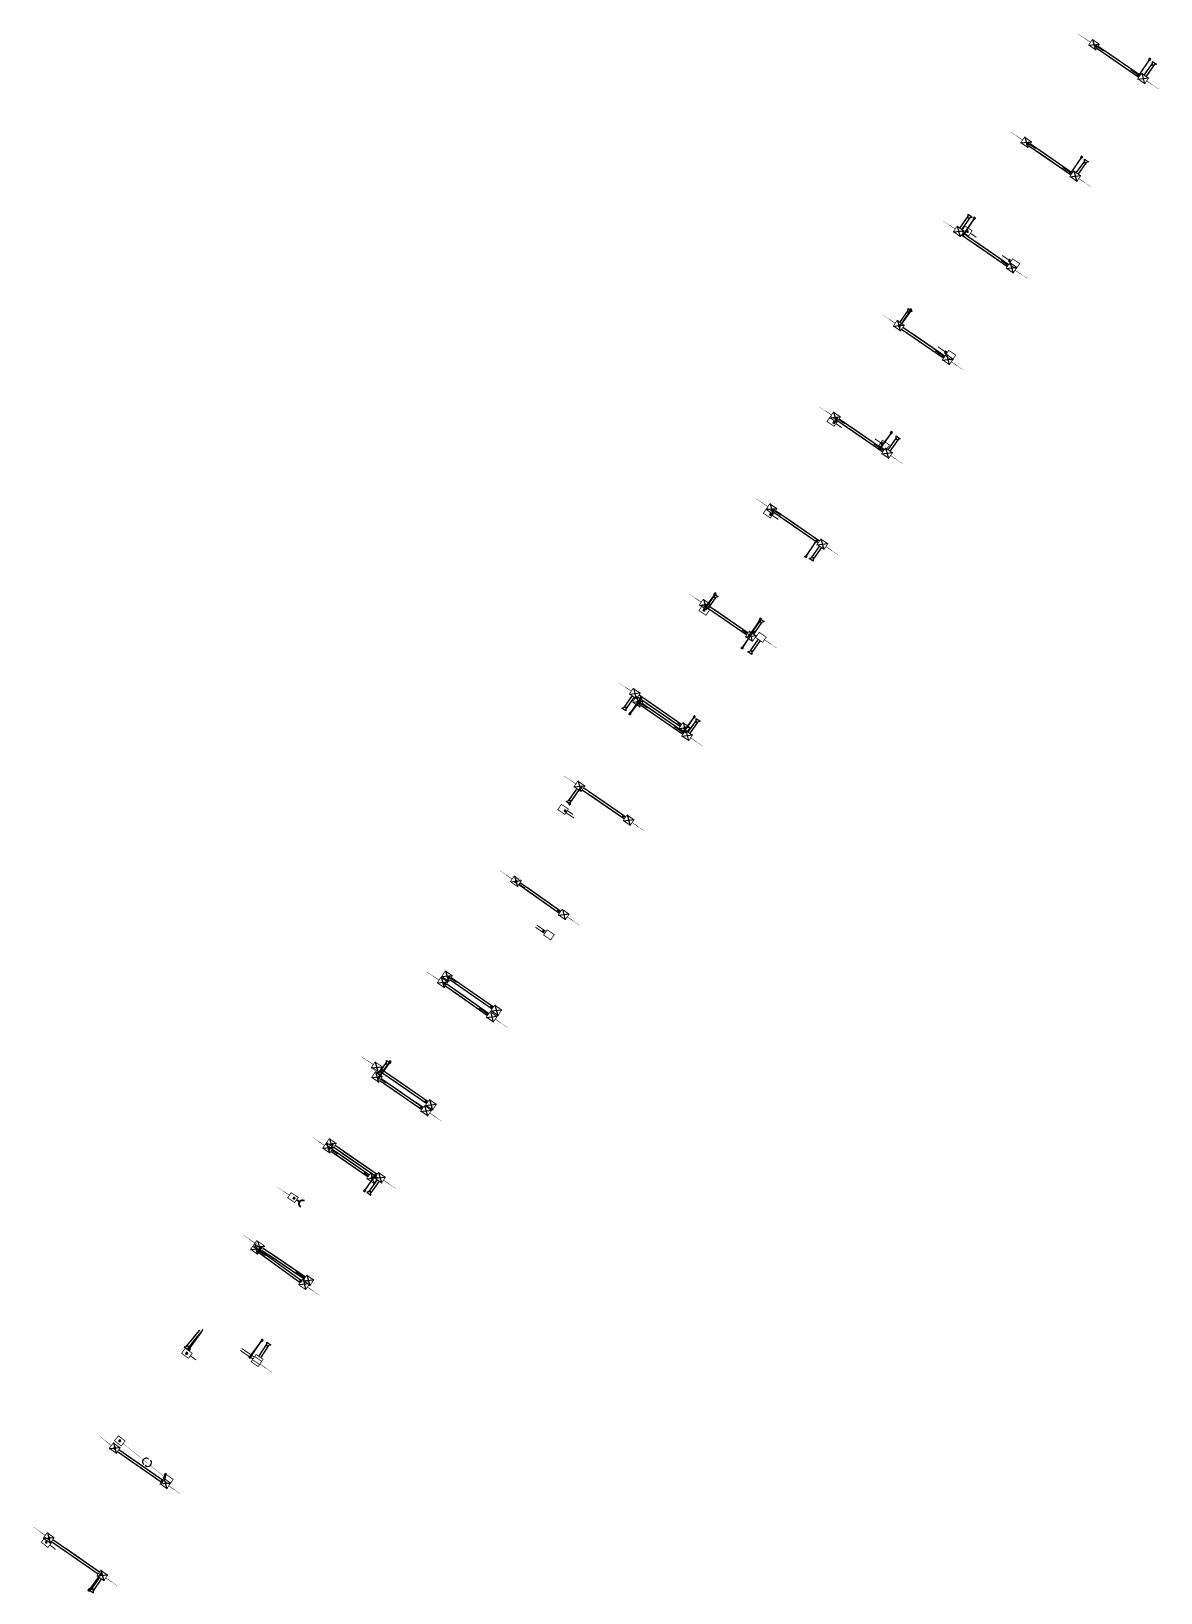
# Model space of a CAD drawing. Header units: metres. Extents: x 10590 to 11620, y -5553 to -4235.
# Drawn here: x 11155 to 11620, y -4878 to -4235 of the extents above; entities that cross this region are included whole.
import ezdxf

# ---------------------------------------------------------------- set-up
doc = ezdxf.new("R2010")
doc.units = ezdxf.units.M
doc.layers.get('Defpoints').update_dxf_attribs({"color": 4})
doc.layers.add('N_opor', color=1, linetype='Continuous')
doc.layers.add('КС_ОПОРЫ В МАСШТАБЕ', color=6, linetype='Continuous')
doc.styles.get("Standard").update_dxf_attribs({"font": 'arial.ttf'})
doc.linetypes.add('Волновод', pattern='A,100.7,-7.2,["~",Standard,S=2.5,R=0,X=-2.54,Y=-1.4],-4.35', length=112.25)

# ---------------------------------------------------------------- blocks, each defined once
blk = doc.blocks.new('A$C62177B7A')
for p, q in [((-0.335, 0.335), (-0.335, -0.335)), ((0.335, 0.335), (-0.335, 0.335)), ((0.335, -0.335), (0.335, 0.335)), ((-0.335, -0.335), (0.335, -0.335))]:
    blk.add_line(p, q)
at = {"layer": 'Defpoints'}
for p, q in [((-0.335, 0.335), (0.335, -0.335)), ((0.335, 0.335), (-0.335, -0.335)), ((-0.335, 0), (0.335, 0)), ((0, 0.335), (0, -0.335))]:
    blk.add_line(p, q, dxfattribs=at)
blk = doc.blocks.new('*U42')
for p, q in [((0.11, 0.605), (-0.11, 0.605)), ((-0.11, 0.605), (-0.11, 0.065)), ((-0.11, 0.065), (0.11, 0.065)), ((0.11, 0.065), (0.11, 0.605))]:
    blk.add_line(p, q)
at = {"layer": 'Defpoints'}
for p, q in [((0.11, 0.065), (-0.11, 0.605)), ((-0.11, 0.065), (0.11, 0.605)), ((0.11, 0.335), (-0.11, 0.335)), ((0, 0.065), (0, 0.605))]:
    blk.add_line(p, q, dxfattribs=at)
blk.add_blockref('A$C62177B7A', (0, 0.335))
blk = doc.blocks.new('N_KRON')
at = {"color": 0, "ltscale": 0.8, "const_width": 0.2}
blk.add_lwpolyline([(0, 3), (0, 0)], dxfattribs=at)
at = {"color": 1, "ltscale": 0.8, "const_width": 0.2}
blk.add_lwpolyline([(0, 3), (0, 3)], dxfattribs=at)
at = {"layer": 'Defpoints', "ltscale": 0.8, "const_width": 0.1}
blk.add_lwpolyline([(0, 6), (0, 3)], dxfattribs=at)
blk = doc.blocks.new('*U209')
at = {"const_width": 0.3}
blk.add_lwpolyline([(-1.3, 1.75), (1.3, 1.75), (1.3, -1.75), (-1.3, -1.75)], close=True, dxfattribs=at)
at = {"layer": 'Defpoints'}
blk.add_point((0, 0), dxfattribs=at)
at = {"color": 0}
blk.add_blockref('N_KRON', (0, 1.75), dxfattribs=at)
blk = doc.blocks.new('*U210')
for p, q in [((-0.5, 4.83), (-0.5, -18.62)), ((0.5, 4.83), (0.5, -18.62)), ((-0.5, -1.76), (-0.5, -18.62)), ((0.5, -1.76), (0.5, -18.62))]:
    blk.add_line(p, q)
at = {"layer": 'Defpoints'}
for p, q in [((-1.5, 8.33), (1.5, 4.83)), ((1.5, 8.33), (-1.5, 4.83)), ((-1.5, -18.62), (1.5, -22.12)), ((1.5, -18.62), (-1.5, -22.12))]:
    blk.add_line(p, q, dxfattribs=at)
at = {"layer": 'Defpoints', "const_width": 0.15}
for points in [[(-1.5, 8.33), (1.5, 8.33), (1.5, 4.83), (-1.5, 4.83)], [(-1.5, -18.62), (1.5, -18.62), (1.5, -22.12), (-1.5, -22.12)]]:
    blk.add_lwpolyline(points, close=True, dxfattribs=at)
blk = doc.blocks.new('*U76')
at = {"const_width": 0.3}
blk.add_lwpolyline([(-1.3, 1.75), (1.3, 1.75), (1.3, -1.75), (-1.3, -1.75)], close=True, dxfattribs=at)
at = {"layer": 'Defpoints'}
blk.add_point((0, 0), dxfattribs=at)
at = {"color": 0}
blk.add_blockref('N_KRON', (0, 1.75), dxfattribs=at)
blk = doc.blocks.new('*U64')
at = {"const_width": 0.3}
blk.add_lwpolyline([(-1.3, 1.75), (1.3, 1.75), (1.3, -1.75), (-1.3, -1.75)], close=True, dxfattribs=at)
at = {"layer": 'Defpoints'}
blk.add_point((0, 0), dxfattribs=at)
blk = doc.blocks.new('*U231')
for p, q in [((0, 0), (-7.5, 0)), ((0.37, 0.33), (-0.3, 0.33)), ((-0.3, 0.33), (-0.3, -0.34)), ((0.37, -0.34), (0.37, 0.33)), ((-0.3, -0.34), (0.37, -0.34))]:
    blk.add_line(p, q)
at = {"layer": 'Defpoints'}
for p, q in [((-0.3, -0.34), (0.37, 0.33)), ((-0.3, 0.33), (0.37, -0.34)), ((0.04, 0.33), (0.04, -0.34)), ((-0.3, 0), (0.37, 0))]:
    blk.add_line(p, q, dxfattribs=at)
blk = doc.blocks.new('*U63')
for p, q in [((0, 0), (-8, 0)), ((0.375, 0.335), (-0.295, 0.335)), ((-0.295, 0.335), (-0.295, -0.335)), ((0.375, -0.335), (0.375, 0.335)), ((-0.295, -0.335), (0.375, -0.335))]:
    blk.add_line(p, q)
at = {"layer": 'Defpoints'}
for p, q in [((-0.295, -0.335), (0.375, 0.335)), ((-0.295, 0.335), (0.375, -0.335)), ((0.04, 0.335), (0.04, -0.335)), ((-0.295, 0), (0.375, 0))]:
    blk.add_line(p, q, dxfattribs=at)
blk = doc.blocks.new('*U272')
at = {"const_width": 0.3}
blk.add_lwpolyline([(-1.3, 1.75), (1.3, 1.75), (1.3, -1.75), (-1.3, -1.75)], close=True, dxfattribs=at)
at = {"color": 0, "ltscale": 0.8, "const_width": 0.4}
blk.add_lwpolyline([(0, -1.75), (0, -8.06)], dxfattribs=at)
at = {"layer": 'Defpoints'}
blk.add_point((0, 0), dxfattribs=at)
at = {"color": 0}
blk.add_blockref('N_KRON', (0, 1.75), dxfattribs=at)
blk = doc.blocks.new('*U167')
at = {"const_width": 0.3}
blk.add_lwpolyline([(-1.3, 1.75), (1.3, 1.75), (1.3, -1.75), (-1.3, -1.75)], close=True, dxfattribs=at)
at = {"color": 0, "ltscale": 0.8, "const_width": 0.4}
blk.add_lwpolyline([(0, -1.75), (0, -4.75)], dxfattribs=at)
at = {"layer": 'Defpoints'}
blk.add_point((0, 0), dxfattribs=at)
blk = doc.blocks.new('*U204')
at = {"const_width": 0.3}
blk.add_lwpolyline([(-1.3, 1.75), (1.3, 1.75), (1.3, -1.75), (-1.3, -1.75)], close=True, dxfattribs=at)
at = {"color": 0, "ltscale": 0.8, "const_width": 0.4}
blk.add_lwpolyline([(0, -1.75), (0, -6.33)], dxfattribs=at)
at = {"layer": 'Defpoints'}
blk.add_point((0, 0), dxfattribs=at)
blk = doc.blocks.new('*U170')
for p, q in [((-0.5, 2.45), (-0.5, -18.62)), ((0.5, 2.45), (0.5, -18.62)), ((-0.5, -1.76), (-0.5, -18.62)), ((0.5, -1.76), (0.5, -18.62))]:
    blk.add_line(p, q)
at = {"layer": 'Defpoints'}
for p, q in [((-1.5, 5.95), (1.5, 2.45)), ((1.5, 5.95), (-1.5, 2.45)), ((-1.5, -18.62), (1.5, -22.12)), ((1.5, -18.62), (-1.5, -22.12))]:
    blk.add_line(p, q, dxfattribs=at)
at = {"layer": 'Defpoints', "const_width": 0.15}
for points in [[(-1.5, 5.95), (1.5, 5.95), (1.5, 2.45), (-1.5, 2.45)], [(-1.5, -18.62), (1.5, -18.62), (1.5, -22.12), (-1.5, -22.12)]]:
    blk.add_lwpolyline(points, close=True, dxfattribs=at)
blk = doc.blocks.new('*U232')
at = {"const_width": 0.3}
blk.add_lwpolyline([(-1.3, 1.75), (1.3, 1.75), (1.3, -1.75), (-1.3, -1.75)], close=True, dxfattribs=at)
at = {"color": 0, "ltscale": 0.8, "const_width": 0.4}
blk.add_lwpolyline([(0, -1.75), (0, -4.03)], dxfattribs=at)
at = {"layer": 'Defpoints'}
blk.add_point((0, 0), dxfattribs=at)
blk = doc.blocks.new('*U212')
for p, q in [((-0.5, 0), (-0.5, -18.62)), ((0.5, 0), (0.5, -18.62)), ((-0.5, -1.76), (-0.5, -18.62)), ((0.5, -1.76), (0.5, -18.62))]:
    blk.add_line(p, q)
at = {"layer": 'Defpoints'}
for p, q in [((-1.5, 3.5), (1.5, 0)), ((1.5, 3.5), (-1.5, 0)), ((-1.5, -18.62), (1.5, -22.12)), ((1.5, -18.62), (-1.5, -22.12))]:
    blk.add_line(p, q, dxfattribs=at)
at = {"layer": 'Defpoints', "const_width": 0.15}
for points in [[(-1.5, 3.5), (1.5, 3.5), (1.5, 0), (-1.5, 0)], [(-1.5, -18.62), (1.5, -18.62), (1.5, -22.12), (-1.5, -22.12)]]:
    blk.add_lwpolyline(points, close=True, dxfattribs=at)
blk = doc.blocks.new('*U62')
at = {"const_width": 0.3}
blk.add_lwpolyline([(-1.3, 1.75), (1.3, 1.75), (1.3, -1.75), (-1.3, -1.75)], close=True, dxfattribs=at)
at = {"color": 0, "ltscale": 0.8, "const_width": 0.4}
blk.add_lwpolyline([(0, -1.75), (0, -4.75)], dxfattribs=at)
at = {"layer": 'Defpoints'}
blk.add_point((0, 0), dxfattribs=at)
at = {"color": 0}
blk.add_blockref('N_KRON', (0, 1.75), dxfattribs=at)
blk = doc.blocks.new('*U274')
at = {"const_width": 0.3}
blk.add_lwpolyline([(-1.3, 1.75), (1.3, 1.75), (1.3, -1.75), (-1.3, -1.75)], close=True, dxfattribs=at)
at = {"color": 0, "ltscale": 0.8, "const_width": 0.4}
for points in [[(-0.5, -1.66), (-0.5, -5.77)], [(0.53, -1.66), (0.53, -4.66)]]:
    blk.add_lwpolyline(points, dxfattribs=at)
at = {"layer": 'Defpoints', "const_width": 0.025}
blk.add_lwpolyline([(-0.5, -5.77), (0, -5.77), (0, -4.66), (0.53, -4.66)], dxfattribs=at)
at = {"layer": 'Defpoints'}
blk.add_point((0, 0), dxfattribs=at)
at = {"color": 0}
blk.add_blockref('N_KRON', (0, 1.75), dxfattribs=at)
blk = doc.blocks.new('*U205')
at = {"const_width": 0.3}
blk.add_lwpolyline([(-1.3, 1.75), (1.3, 1.75), (1.3, -1.75), (-1.3, -1.75)], close=True, dxfattribs=at)
at = {"layer": 'Defpoints'}
blk.add_point((0, 0), dxfattribs=at)
blk = doc.blocks.new('*U213')
for p, q in [((-0.5, 5.05), (-0.5, -18.62)), ((0.5, 5.05), (0.5, -18.62)), ((-0.5, -1.76), (-0.5, -18.62)), ((0.5, -1.76), (0.5, -18.62))]:
    blk.add_line(p, q)
at = {"layer": 'Defpoints'}
for p, q in [((-1.5, 8.55), (1.5, 5.05)), ((1.5, 8.55), (-1.5, 5.05)), ((-1.5, -18.62), (1.5, -22.12)), ((1.5, -18.62), (-1.5, -22.12))]:
    blk.add_line(p, q, dxfattribs=at)
at = {"layer": 'Defpoints', "const_width": 0.15}
for points in [[(-1.5, 8.55), (1.5, 8.55), (1.5, 5.05), (-1.5, 5.05)], [(-1.5, -18.62), (1.5, -18.62), (1.5, -22.12), (-1.5, -22.12)]]:
    blk.add_lwpolyline(points, close=True, dxfattribs=at)
blk = doc.blocks.new('*U273')
at = {"const_width": 0.3}
blk.add_lwpolyline([(-1.3, 1.75), (1.3, 1.75), (1.3, -1.75), (-1.3, -1.75)], close=True, dxfattribs=at)
at = {"layer": 'Defpoints'}
blk.add_point((0, 0), dxfattribs=at)
at = {"color": 0}
blk.add_blockref('N_KRON', (0, 1.75), dxfattribs=at)
blk = doc.blocks.new('*U275')
at = {"const_width": 0.3}
blk.add_lwpolyline([(-1.3, 1.75), (1.3, 1.75), (1.3, -1.75), (-1.3, -1.75)], close=True, dxfattribs=at)
at = {"color": 0, "ltscale": 0.8, "const_width": 0.4}
blk.add_lwpolyline([(0, -1.75), (0, -6.33)], dxfattribs=at)
at = {"layer": 'Defpoints'}
blk.add_point((0, 0), dxfattribs=at)
at = {"color": 0}
blk.add_blockref('N_KRON', (0, 1.75), dxfattribs=at)
blk = doc.blocks.new('*U215')
for p, q in [((-0.5, 2.58), (-0.5, -18.62)), ((0.5, 2.58), (0.5, -18.62)), ((-0.5, -1.76), (-0.5, -18.62)), ((0.5, -1.76), (0.5, -18.62))]:
    blk.add_line(p, q)
at = {"layer": 'Defpoints'}
for p, q in [((-1.5, 6.08), (1.5, 2.58)), ((1.5, 6.08), (-1.5, 2.58)), ((-1.5, -18.62), (1.5, -22.12)), ((1.5, -18.62), (-1.5, -22.12))]:
    blk.add_line(p, q, dxfattribs=at)
at = {"layer": 'Defpoints', "const_width": 0.15}
for points in [[(-1.5, 6.08), (1.5, 6.08), (1.5, 2.58), (-1.5, 2.58)], [(-1.5, -18.62), (1.5, -18.62), (1.5, -22.12), (-1.5, -22.12)]]:
    blk.add_lwpolyline(points, close=True, dxfattribs=at)
blk = doc.blocks.new('*U214')
for p, q in [((-0.5, 2.6), (-0.5, -18.62)), ((0.5, 2.6), (0.5, -18.62)), ((-0.5, -1.76), (-0.5, -18.62)), ((0.5, -1.76), (0.5, -18.62))]:
    blk.add_line(p, q)
at = {"layer": 'Defpoints'}
for p, q in [((-1.5, 6.1), (1.5, 2.6)), ((1.5, 6.1), (-1.5, 2.6)), ((-1.5, -18.62), (1.5, -22.12)), ((1.5, -18.62), (-1.5, -22.12))]:
    blk.add_line(p, q, dxfattribs=at)
at = {"layer": 'Defpoints', "const_width": 0.15}
for points in [[(-1.5, 6.1), (1.5, 6.1), (1.5, 2.6), (-1.5, 2.6)], [(-1.5, -18.62), (1.5, -18.62), (1.5, -22.12), (-1.5, -22.12)]]:
    blk.add_lwpolyline(points, close=True, dxfattribs=at)
blk = doc.blocks.new('*U233')
at = {"const_width": 0.3}
blk.add_lwpolyline([(-1.3, 1.75), (1.3, 1.75), (1.3, -1.75), (-1.3, -1.75)], close=True, dxfattribs=at)
at = {"color": 0, "ltscale": 0.8, "const_width": 0.4}
for points in [[(-0.5, -1.66), (-0.5, -6.34)], [(0.53, -1.66), (0.53, -6.29)]]:
    blk.add_lwpolyline(points, dxfattribs=at)
at = {"layer": 'Defpoints', "const_width": 0.025}
blk.add_lwpolyline([(-0.5, -6.34), (0, -6.34), (0, -5.24), (0.53, -5.24)], dxfattribs=at)
at = {"layer": 'Defpoints'}
blk.add_point((0, 0), dxfattribs=at)
blk = doc.blocks.new('*U171')
at = {"const_width": 0.3}
blk.add_lwpolyline([(-1.3, 1.75), (1.3, 1.75), (1.3, -1.75), (-1.3, -1.75)], close=True, dxfattribs=at)
at = {"color": 0, "ltscale": 0.8, "const_width": 0.4}
for points in [[(-0.5, -1.66), (-0.5, -5.77)], [(0.53, -1.66), (0.53, -4.66)]]:
    blk.add_lwpolyline(points, dxfattribs=at)
at = {"layer": 'Defpoints', "const_width": 0.025}
blk.add_lwpolyline([(-0.5, -5.77), (0, -5.77), (0, -4.66), (0.53, -4.66)], dxfattribs=at)
at = {"layer": 'Defpoints'}
blk.add_point((0, 0), dxfattribs=at)
blk = doc.blocks.new('*U238')
at = {"const_width": 0.3}
blk.add_lwpolyline([(-1.3, 1.75), (1.3, 1.75), (1.3, -1.75), (-1.3, -1.75)], close=True, dxfattribs=at)
at = {"color": 0, "ltscale": 0.8, "const_width": 0.4}
blk.add_lwpolyline([(0, -1.75), (0, -3.58)], dxfattribs=at)
at = {"layer": 'Defpoints'}
blk.add_point((0, 0), dxfattribs=at)
blk = doc.blocks.new('*U216')
for p, q in [((-0.5, 2.75), (-0.5, -18.62)), ((0.5, 2.75), (0.5, -18.62)), ((-0.5, -1.76), (-0.5, -18.62)), ((0.5, -1.76), (0.5, -18.62))]:
    blk.add_line(p, q)
at = {"layer": 'Defpoints'}
for p, q in [((-1.5, 6.25), (1.5, 2.75)), ((1.5, 6.25), (-1.5, 2.75)), ((-1.5, -18.62), (1.5, -22.12)), ((1.5, -18.62), (-1.5, -22.12))]:
    blk.add_line(p, q, dxfattribs=at)
at = {"layer": 'Defpoints', "const_width": 0.15}
for points in [[(-1.5, 6.25), (1.5, 6.25), (1.5, 2.75), (-1.5, 2.75)], [(-1.5, -18.62), (1.5, -18.62), (1.5, -22.12), (-1.5, -22.12)]]:
    blk.add_lwpolyline(points, close=True, dxfattribs=at)
blk = doc.blocks.new('*U206')
at = {"const_width": 0.3}
blk.add_lwpolyline([(-1.3, 1.75), (1.3, 1.75), (1.3, -1.75), (-1.3, -1.75)], close=True, dxfattribs=at)
at = {"layer": 'Defpoints'}
blk.add_point((0, 0), dxfattribs=at)
at = {"color": 0}
blk.add_blockref('N_KRON', (0, 1.75), dxfattribs=at)
blk = doc.blocks.new('*U237')
at = {"const_width": 0.3}
blk.add_lwpolyline([(-1.3, 1.75), (1.3, 1.75), (1.3, -1.75), (-1.3, -1.75)], close=True, dxfattribs=at)
at = {"color": 0, "ltscale": 0.8, "const_width": 0.4}
blk.add_lwpolyline([(0, -1.75), (0, -4.75)], dxfattribs=at)
at = {"layer": 'Defpoints'}
blk.add_point((0, 0), dxfattribs=at)
blk = doc.blocks.new('*U217')
at = {"const_width": 0.3}
blk.add_lwpolyline([(-1.3, 1.75), (1.3, 1.75), (1.3, -1.75), (-1.3, -1.75)], close=True, dxfattribs=at)
at = {"color": 0, "ltscale": 0.8, "const_width": 0.4}
blk.add_lwpolyline([(0, -1.75), (0, -4.54)], dxfattribs=at)
at = {"layer": 'Defpoints'}
blk.add_point((0, 0), dxfattribs=at)
blk = doc.blocks.new('*U218')
for p, q in [((-0.5, 0.92), (-0.5, -18.62)), ((0.5, 0.92), (0.5, -18.62)), ((-0.5, -1.76), (-0.5, -18.62)), ((0.5, -1.76), (0.5, -18.62))]:
    blk.add_line(p, q)
at = {"layer": 'Defpoints'}
for p, q in [((-1.5, 4.42), (1.5, 0.92)), ((1.5, 4.42), (-1.5, 0.92)), ((-1.5, -18.62), (1.5, -22.12)), ((1.5, -18.62), (-1.5, -22.12))]:
    blk.add_line(p, q, dxfattribs=at)
at = {"layer": 'Defpoints', "const_width": 0.15}
for points in [[(-1.5, 4.42), (1.5, 4.42), (1.5, 0.92), (-1.5, 0.92)], [(-1.5, -18.62), (1.5, -18.62), (1.5, -22.12), (-1.5, -22.12)]]:
    blk.add_lwpolyline(points, close=True, dxfattribs=at)
blk = doc.blocks.new('*U222')
at = {"const_width": 0.3}
blk.add_lwpolyline([(-1.3, 1.75), (1.3, 1.75), (1.3, -1.75), (-1.3, -1.75)], close=True, dxfattribs=at)
at = {"color": 0, "ltscale": 0.8, "const_width": 0.4}
blk.add_lwpolyline([(0, -1.75), (0, -4.75)], dxfattribs=at)
at = {"layer": 'Defpoints'}
blk.add_point((0, 0), dxfattribs=at)
blk = doc.blocks.new('*U239')
at = {"const_width": 0.3}
blk.add_lwpolyline([(-1.3, 1.75), (1.3, 1.75), (1.3, -1.75), (-1.3, -1.75)], close=True, dxfattribs=at)
at = {"color": 0, "ltscale": 0.8, "const_width": 0.4}
blk.add_lwpolyline([(0, -1.75), (0, -6.69)], dxfattribs=at)
at = {"layer": 'Defpoints'}
blk.add_point((0, 0), dxfattribs=at)
at = {"color": 0}
blk.add_blockref('N_KRON', (0, 1.75), dxfattribs=at)
blk = doc.blocks.new('*U220')
for p, q in [((-0.5, 3.92), (-0.5, -18.62)), ((0.5, 3.92), (0.5, -18.62)), ((-0.5, -1.76), (-0.5, -18.62)), ((0.5, -1.76), (0.5, -18.62))]:
    blk.add_line(p, q)
at = {"layer": 'Defpoints'}
for p, q in [((-1.5, 7.42), (1.5, 3.92)), ((1.5, 7.42), (-1.5, 3.92)), ((-1.5, -18.62), (1.5, -22.12)), ((1.5, -18.62), (-1.5, -22.12))]:
    blk.add_line(p, q, dxfattribs=at)
at = {"layer": 'Defpoints', "const_width": 0.15}
for points in [[(-1.5, 7.42), (1.5, 7.42), (1.5, 3.92), (-1.5, 3.92)], [(-1.5, -18.62), (1.5, -18.62), (1.5, -22.12), (-1.5, -22.12)]]:
    blk.add_lwpolyline(points, close=True, dxfattribs=at)
blk = doc.blocks.new('*U221')
at = {"const_width": 0.3}
blk.add_lwpolyline([(-1.3, 1.75), (1.3, 1.75), (1.3, -1.75), (-1.3, -1.75)], close=True, dxfattribs=at)
at = {"color": 0, "ltscale": 0.8, "const_width": 0.4}
blk.add_lwpolyline([(0, -1.75), (0, -4.75)], dxfattribs=at)
at = {"layer": 'Defpoints'}
blk.add_point((0, 0), dxfattribs=at)
at = {"color": 0}
blk.add_blockref('N_KRON', (0, 1.75), dxfattribs=at)
blk = doc.blocks.new('*U242')
at = {"const_width": 0.3}
blk.add_lwpolyline([(-1.3, 1.75), (1.3, 1.75), (1.3, -1.75), (-1.3, -1.75)], close=True, dxfattribs=at)
at = {"color": 0, "ltscale": 0.8, "const_width": 0.4}
blk.add_lwpolyline([(0, -1.75), (0, -5.31)], dxfattribs=at)
at = {"layer": 'Defpoints'}
blk.add_point((0, 0), dxfattribs=at)
at = {"color": 0}
blk.add_blockref('N_KRON', (0, 1.75), dxfattribs=at)
blk = doc.blocks.new('*U223')
for p, q in [((-0.5, 4.33), (-0.5, -18.62)), ((0.5, 4.33), (0.5, -18.62)), ((-0.5, -1.76), (-0.5, -18.62)), ((0.5, -1.76), (0.5, -18.62))]:
    blk.add_line(p, q)
at = {"layer": 'Defpoints'}
for p, q in [((-1.5, 7.83), (1.5, 4.33)), ((1.5, 7.83), (-1.5, 4.33)), ((-1.5, -18.62), (1.5, -22.12)), ((1.5, -18.62), (-1.5, -22.12))]:
    blk.add_line(p, q, dxfattribs=at)
at = {"layer": 'Defpoints', "const_width": 0.15}
for points in [[(-1.5, 7.83), (1.5, 7.83), (1.5, 4.33), (-1.5, 4.33)], [(-1.5, -18.62), (1.5, -18.62), (1.5, -22.12), (-1.5, -22.12)]]:
    blk.add_lwpolyline(points, close=True, dxfattribs=at)
blk = doc.blocks.new('*U240')
at = {"const_width": 0.3}
blk.add_lwpolyline([(-1.3, 1.75), (1.3, 1.75), (1.3, -1.75), (-1.3, -1.75)], close=True, dxfattribs=at)
at = {"color": 0, "ltscale": 0.8, "const_width": 0.4}
blk.add_lwpolyline([(0, -1.75), (0, -4.7)], dxfattribs=at)
at = {"layer": 'Defpoints'}
blk.add_point((0, 0), dxfattribs=at)
blk = doc.blocks.new('*U219')
for p, q in [((-0.5, 3.38), (-0.5, -18.62)), ((0.5, 3.38), (0.5, -18.62)), ((-0.5, -1.76), (-0.5, -18.62)), ((0.5, -1.76), (0.5, -18.62))]:
    blk.add_line(p, q)
at = {"layer": 'Defpoints'}
for p, q in [((-1.5, 6.88), (1.5, 3.38)), ((1.5, 6.88), (-1.5, 3.38)), ((-1.5, -18.62), (1.5, -22.12)), ((1.5, -18.62), (-1.5, -22.12))]:
    blk.add_line(p, q, dxfattribs=at)
at = {"layer": 'Defpoints', "const_width": 0.15}
for points in [[(-1.5, 6.88), (1.5, 6.88), (1.5, 3.38), (-1.5, 3.38)], [(-1.5, -18.62), (1.5, -18.62), (1.5, -22.12), (-1.5, -22.12)]]:
    blk.add_lwpolyline(points, close=True, dxfattribs=at)
blk = doc.blocks.new('*U174')
at = {"const_width": 0.3}
blk.add_lwpolyline([(-1.3, 1.75), (1.3, 1.75), (1.3, -1.75), (-1.3, -1.75)], close=True, dxfattribs=at)
at = {"color": 0, "ltscale": 0.8, "const_width": 0.4}
for points in [[(-0.5, -1.66), (-0.5, -5.77)], [(0.53, -1.66), (0.53, -4.66)]]:
    blk.add_lwpolyline(points, dxfattribs=at)
at = {"layer": 'Defpoints', "const_width": 0.025}
blk.add_lwpolyline([(-0.5, -5.77), (0, -5.77), (0, -4.66), (0.53, -4.66)], dxfattribs=at)
at = {"layer": 'Defpoints'}
blk.add_point((0, 0), dxfattribs=at)
at = {"color": 0}
blk.add_blockref('N_KRON', (0, 1.75), dxfattribs=at)
blk = doc.blocks.new('*U173')
for p, q in [((-0.5, 3.3), (-0.5, -18.62)), ((0.5, 3.3), (0.5, -18.62)), ((-0.5, -1.76), (-0.5, -18.62)), ((0.5, -1.76), (0.5, -18.62))]:
    blk.add_line(p, q)
at = {"layer": 'Defpoints'}
for p, q in [((-1.5, 6.8), (1.5, 3.3)), ((1.5, 6.8), (-1.5, 3.3)), ((-1.5, -18.62), (1.5, -22.12)), ((1.5, -18.62), (-1.5, -22.12))]:
    blk.add_line(p, q, dxfattribs=at)
at = {"layer": 'Defpoints', "const_width": 0.15}
for points in [[(-1.5, 6.8), (1.5, 6.8), (1.5, 3.3), (-1.5, 3.3)], [(-1.5, -18.62), (1.5, -18.62), (1.5, -22.12), (-1.5, -22.12)]]:
    blk.add_lwpolyline(points, close=True, dxfattribs=at)
blk = doc.blocks.new('N_OTTG2')
at = {"color": 0, "ltscale": 0.8}
for p, q in [((-8.03, 1), (-8.03, -1)), ((-6.71, 0), (-8.03, 1)), ((-1.37, 0.5), (-7.38, 0.5)), ((-8.03, -1), (-6.71, 0)), ((-1.37, -0.5), (-7.36, -0.5))]:
    blk.add_line(p, q, dxfattribs=at)
blk = doc.blocks.new('*U70')
at = {"linetype": 'Волновод', "xscale": -1}
blk.add_blockref('N_OTTG2', (0, 0), dxfattribs=at)
blk = doc.blocks.new('*U49')
at = {"linetype": 'Волновод'}
blk.add_blockref('N_OTTG2', (0, 0), dxfattribs=at)
blk = doc.blocks.new('*U211')
at = {"lineweight": 40, "ltscale": 2}
blk.add_line((0, -1.75), (0, -3.23), dxfattribs=at)
at = {"const_width": 0.3}
blk.add_lwpolyline([(-1.3, 1.75), (1.3, 1.75), (1.3, -1.75), (-1.3, -1.75)], close=True, dxfattribs=at)
at = {"lineweight": 40, "ltscale": 2}
blk.add_arc((0, -4.73), 1.5, 0, 180, dxfattribs=at)
at = {"layer": 'Defpoints'}
blk.add_point((0, 0), dxfattribs=at)
at = {"color": 0}
blk.add_blockref('N_KRON', (0, 1.75), dxfattribs=at)
blk = doc.blocks.new('Существующие оттяжки')
at = {"linetype": 'Волновод'}
blk.add_blockref('N_OTTG2', (0, 0), dxfattribs=at)
blk = doc.blocks.new('*U163')
at = {"linetype": 'Волновод', "xscale": -1}
blk.add_blockref('N_OTTG2', (0, 0), dxfattribs=at)
blk = doc.blocks.new('*U241')
at = {"const_width": 0.3}
blk.add_lwpolyline([(-1.3, 1.75), (1.3, 1.75), (1.3, -1.75), (-1.3, -1.75)], close=True, dxfattribs=at)
at = {"color": 0, "ltscale": 0.8, "const_width": 0.4}
blk.add_lwpolyline([(0, -1.75), (0, -6.1)], dxfattribs=at)
at = {"layer": 'Defpoints'}
blk.add_point((0, 0), dxfattribs=at)
blk = doc.blocks.new('*U224')
at = {"const_width": 0.3}
blk.add_lwpolyline([(-1.3, 1.75), (1.3, 1.75), (1.3, -1.75), (-1.3, -1.75)], close=True, dxfattribs=at)
at = {"layer": 'Defpoints'}
blk.add_point((0, 0), dxfattribs=at)
blk = doc.blocks.new('*U230')
at = {"const_width": 0.3}
blk.add_lwpolyline([(-1.3, 1.75), (1.3, 1.75), (1.3, -1.75), (-1.3, -1.75)], close=True, dxfattribs=at)
at = {"color": 0, "ltscale": 0.8, "const_width": 0.4}
blk.add_lwpolyline([(0, -1.75), (0, -8.06)], dxfattribs=at)
at = {"layer": 'Defpoints'}
blk.add_point((0, 0), dxfattribs=at)
blk = doc.blocks.new('*U172')
at = {"const_width": 0.3}
blk.add_lwpolyline([(-1.3, 1.75), (1.3, 1.75), (1.3, -1.75), (-1.3, -1.75)], close=True, dxfattribs=at)
at = {"layer": 'Defpoints'}
blk.add_point((0, 0), dxfattribs=at)
at = {"color": 0}
blk.add_blockref('N_KRON', (0, 1.75), dxfattribs=at)
blk = doc.blocks.new('*U61')
at = {"const_width": 0.3}
blk.add_lwpolyline([(-1.3, 1.75), (1.3, 1.75), (1.3, -1.75), (-1.3, -1.75)], close=True, dxfattribs=at)
at = {"color": 0, "ltscale": 0.8, "const_width": 0.4}
blk.add_lwpolyline([(0, -1.75), (0, -4.75)], dxfattribs=at)
at = {"layer": 'Defpoints'}
blk.add_point((0, 0), dxfattribs=at)
at = {"color": 0}
blk.add_blockref('N_KRON', (0, 1.75), dxfattribs=at)
blk = doc.blocks.new('*U234')
for p, q in [((-0.5, 1.88), (-0.5, -18.62)), ((0.5, 1.88), (0.5, -18.62)), ((-0.5, -1.76), (-0.5, -18.62)), ((0.5, -1.76), (0.5, -18.62))]:
    blk.add_line(p, q)
at = {"layer": 'Defpoints'}
for p, q in [((-1.5, 5.38), (1.5, 1.88)), ((1.5, 5.38), (-1.5, 1.88)), ((-1.5, -18.62), (1.5, -22.12)), ((1.5, -18.62), (-1.5, -22.12))]:
    blk.add_line(p, q, dxfattribs=at)
at = {"layer": 'Defpoints', "const_width": 0.15}
for points in [[(-1.5, 5.38), (1.5, 5.38), (1.5, 1.88), (-1.5, 1.88)], [(-1.5, -18.62), (1.5, -18.62), (1.5, -22.12), (-1.5, -22.12)]]:
    blk.add_lwpolyline(points, close=True, dxfattribs=at)

msp = doc.modelspace()

# ---------------------------------------------------------------- linework, layer by layer
at = {"layer": 'N_opor'}
for p, q in [((11224.12, -4770.07), (11221.21, -4773.61)), ((11224.88, -4770.72), (11221.97, -4774.26))]:
    msp.add_line(p, q, dxfattribs=at)
at = {"layer": 'N_opor', "const_width": 0.1}
msp.add_lwpolyline([(11209.78, -4830.61), (11192.71, -4816.8)], dxfattribs=at)
at = {"layer": 'N_opor'}
for centre, start, end in [((11202.23, -4824.35), 48.97658, 230.04194), ((11202.94, -4824.71), 221.99374, 41.99374)]:
    msp.add_arc(centre, 1.5, start, end, dxfattribs=at)
at = {"layer": 'КС_ОПОРЫ В МАСШТАБЕ'}
for p, q in [((11543.4, -4311.9), (11539.05, -4318.63)), ((11509.28, -4400.15), (11504.47, -4406.59)), ((11478.37, -4444.49), (11474.02, -4451.25)), ((11431.85, -4473.18), (11436.66, -4466.74)), ((11432.29, -4473.49), (11436.66, -4466.74)), ((11450.92, -4483.85), (11455.29, -4477.1)), ((11452.14, -4482.19), (11447.79, -4488.96)), ((11406.39, -4509.57), (11401.6, -4515.99)), ((11428.01, -4517.32), (11423.21, -4523.77)), ((11297.78, -4666.03), (11302.63, -4659.61)), ((11296.61, -4705.9), (11292.2, -4712.63)), ((11224.59, -4771.42), (11225.69, -4769.86)), ((11249.91, -4774.22), (11244.79, -4781.04))]:
    msp.add_line(p, q, dxfattribs=at)

# ---------------------------------------------------------------- block references
at = {"layer": 'N_opor'}
for name, p, rotation in [('*U221', (11592.77, -4240.29), 56.33331754410591), ('*U170', (11596.23, -4242.67), 55.44098685640753), ('*U163', (11613.04, -4254.34), 54.9301823312634), ('*U275', (11613.01, -4254.23), 235.6370463496029), ('*U221', (11564.82, -4280.53), 56.33331754410591), ('*U170', (11568.27, -4282.92), 55.44098685640753), ('*U275', (11585.05, -4294.47), 235.6370463496029), ('*U163', (11585.08, -4294.58), 54.9301823312634), ('*U206', (11537.03, -4317.24), 56.33331754410591), ('*U163', (11537.07, -4317.36), 54.9301823312634), ('*U223', (11542.03, -4320.7), 55.44098685640753), ('*U222', (11540.39, -4317.1), 56.33331754410591), ('*U242', (11558.81, -4332.25), 235.6370463496029), ('*U241', (11559.95, -4330.61), 235.6370463496029), ('*U163', (11512.36, -4356.21), 54.9301823312634), ('*U206', (11512.32, -4356.08), 56.33331754410591), ('*U170', (11515.77, -4358.47), 55.44098685640753), ('*U275', (11532.55, -4370.02), 235.6370463496029), ('*U204', (11533.62, -4368.33), 235.6370463496029), ('*U221', (11486.06, -4393.85), 56.33331754410591), ('*U222', (11484.91, -4395.49), 56.33331754410591), ('*U220', (11490.72, -4397.07), 55.44098685640753), ('*U240', (11506.29, -4405.35), 235.6370463496029), ('*U163', (11507.51, -4408.71), 54.9301823312634), ('*U239', (11507.5, -4408.62), 235.6370463496029), ('*U221', (11459.85, -4431.66), 56.33331754410591), ('*U222', (11458.71, -4433.3), 56.33331754410591), ('*U219', (11464.08, -4434.57), 55.44098685640753), ('*U163', (11480.89, -4446.07), 234.9301823312633), ('*U273', (11480.86, -4446.13), 235.6370463496029), ('*U206', (11432.39, -4471.03), 56.33331754410591), ('*U224', (11432.15, -4473.4), 56.33331754410591), ('*U218', (11434.59, -4472.54), 55.44098685640753), ('*U163', (11432.49, -4473.72), 54.9301823312634), ('*U163', (11451.45, -4484.06), 54.9301823312634), ('*U217', (11451.37, -4484.09), 235.6370463496029), ('*U163', (11455.55, -4484.48), 234.9301823312633), ('*U273', (11455.52, -4484.54), 235.6370463496029), ('*U206', (11403.56, -4507.71), 56.33331754410591), ('*U163', (11403.7, -4507.74), 234.9301823312633), ('*U216', (11407.26, -4510.28), 55.44098685640753), ('*U170', (11408.32, -4513.44), 55.44098685640753), ('*U237', (11404.85, -4511.08), 56.33331754410591), ('*U275', (11425.1, -4524.99), 235.6370463496029), ('*U238', (11424.04, -4521.82), 235.6370463496029), ('*U163', (11425.07, -4525.12), 54.9301823312634), ('*U76', (11380.76, -4545.94), 56.33331754410591), ('*U163', (11380.73, -4546.22), 234.9301823312634), ('*U170', (11384.21, -4548.32), 55.44098685640753), ('*U171', (11373.99, -4555.43), 56.33331754410591), ('*U274', (11400.99, -4559.88), 235.6370463496029), ('*U61', (11354.43, -4585.16), 55.12991400878474), ('*U234', (11357.57, -4587.11), 55.06782652177272), ('*U172', (11374.27, -4598.75), 235.3806417671807), ('*U233', (11368.16, -4607.17), 235.6370463496029), ('*U76', (11324.36, -4626.78), 56.33331754410591), ('*U215', (11327.92, -4629.25), 54.97230557679627), ('*U214', (11329.74, -4626.63), 55.24892309959802), ('*U167', (11326.16, -4624.16), 56.33331754410591), ('*U275', (11344.61, -4640.93), 235.6370463496029), ('*U205', (11346.49, -4638.23), 235.6370463496029), ('*U76', (11297.29, -4661.61), 56.33331754410591), ('*U163', (11297.41, -4666.06), 54.9301823312634), ('*U213', (11302.78, -4665.63), 55.44098685640753), ('*U170', (11300.77, -4668.1), 55.43264420345966), ('*U167', (11297.31, -4665.73), 56.33331754410591), ('*U274', (11317.58, -4679.61), 235.6370463496029), ('*U205', (11319.56, -4677.18), 235.6370463496029), ('*U62', (11277.18, -4694.94), 56.33331754410591), ('*U170', (11281.77, -4695.68), 55.44098685640753), ('*U64', (11278.32, -4693.3), 56.33331754410591), ('*U212', (11278.59, -4695.89), 55.44098685640753), ('*U232', (11295.34, -4707.5), 235.6370463496029), ('*U211', (11262.67, -4715.44), 56.33331754410591), ('Существующие оттяжки', (11298.55, -4707.24), 54.9301823312634), ('*U273', (11298.55, -4707.23), 235.6370463496029), ('*U76', (11248.47, -4735.21), 55.21027613930361), ('*U170', (11250.87, -4739.1), 54.0944497315061), ('*U167', (11247.47, -4736.64), 54.19306175778316), ('*U170', (11252.22, -4738.03), 55.66068480435598), ('*U204', (11269.01, -4749.57), 235.3740203502994), ('*U76', (11267.2, -4751.29), 235.3740203502994), ('*U70', (11223.72, -4771.33), 230.8069442339899), ('*U70', (11248.24, -4782.3), 56.22773193194752), ('*U167', (11218.98, -4779.62), 54.17401818724285), ('*U272', (11247.63, -4783.01), 235.3740203502994), ('*U230', (11248.2, -4782.18), 235.3740203502994), ('*U76', (11189.24, -4818.68), 51.64687886621414), ('*U64', (11191.34, -4815.7), 51.64687886621414), ('*U173', (11193.39, -4821.56), 55.02739665317915), ('*U174', (11210.09, -4833.23), 235.3740203502994), ('*U64', (11211.18, -4831.66), 235.3740203502994), ('*U76', (11162.03, -4855.68), 54.32014682550136), ('*U167', (11161.15, -4857.52), 51.64687886621414), ('*U210', (11167.45, -4859.48), 55.0321424714119), ('*U49', (11184.09, -4871.07), 56.22773193194752), ('*U209', (11184.12, -4871.18), 235.3740203502994)]:
    msp.add_blockref(name, p, dxfattribs=dict(at, rotation=rotation))
at = {"layer": 'КС_ОПОРЫ В МАСШТАБЕ'}
for name, p, rotation in [('*U42', (11593.96, -4241.1), 55.19647793171856), ('*U63', (11615.66, -4246.38), 55.19647793171851), ('*U42', (11611.37, -4253.14), 55.19647793171856), ('*U42', (11565.98, -4281.33), 55.19647793171856), ('*U63', (11587.64, -4286.68), 55.19647793171851), ('*U42', (11583.35, -4293.44), 55.19647793171856), ('*U63', (11543.38, -4311.93), 55.19647793171851), ('*U42', (11539.11, -4318.67), 55.19647793171856), ('*U42', (11540.9, -4317.48), 55.19647793171856), ('*U42', (11557.06, -4331.11), 55.19647793171856), ('*U42', (11558.2, -4329.46), 55.19647793171856), ('*U63', (11517.16, -4349.73), 55.19647793171851), ('*U42', (11512.88, -4356.47), 55.19647793171856), ('*U42', (11530.82, -4368.89), 55.19647793171856), ('*U42', (11531.96, -4367.25), 55.19647793171856), ('*U42', (11487.06, -4394.54), 55.19647793171856), ('*U42', (11485.91, -4396.18), 55.19647793171856), ('*U63', (11509.25, -4400.18), 55.19647793171851), ('*U42', (11504.96, -4406.94), 55.19647793171856), ('*U42', (11505.64, -4404.97), 55.19647793171856), ('*U42', (11459.76, -4434.02), 55.19647793171856), ('*U42', (11460.9, -4432.38), 55.19647793171856), ('*U42', (11478.86, -4444.83), 55.19647793171856), ('*U63', (11436.64, -4466.77), 55.19647793171851), ('*U42', (11433.05, -4471.47), 55.19647793171856), ('*U42', (11432.35, -4473.53), 55.19647793171856), ('*U63', (11455.27, -4477.13), 55.19647793171851), ('*U42', (11450.98, -4483.89), 55.19647793171856), ('*U42', (11452.64, -4482.54), 55.19647793171856), ('*U63', (11401.62, -4515.96), 235.1964779317185), ('*U42', (11405.98, -4511.84), 53.87173426778367), ('*U42', (11406.44, -4509.61), 55.19647793171856), ('*U63', (11428, -4517.35), 55.19647793171851), ('*U42', (11423.71, -4524.11), 55.19647793171856), ('*U42', (11424.36, -4522.12), 55.19647793171856), ('*U63', (11376.65, -4553.13), 235.1964779317185), ('*U42', (11381.64, -4546.54), 53.87173426778367), ('*U42', (11375.14, -4556.23), 55.19647793171856), ('*U42', (11399.13, -4558.63), 55.19647793171856), ('*U42', (11354.83, -4585.44), 53.87173426778367), ('*U42', (11372.26, -4597.61), 53.87173426778367), ('*U42', (11366.16, -4605.84), 53.87173426778367), ('*U42', (11325.47, -4627.53), 53.87173426778367), ('*U42', (11327.32, -4624.88), 53.87173426778367), ('*U42', (11342.85, -4639.77), 53.87173426778367), ('*U42', (11344.73, -4637.07), 53.87173426778367), ('*U63', (11302.6, -4659.64), 54.88639984768817), ('*U42', (11298.27, -4666.38), 53.87173426778367), ('*U42', (11299.69, -4663.28), 53.87173426778367), ('*U42', (11315.92, -4678.52), 53.87173426778367), ('*U42', (11317.71, -4675.96), 53.87173426778367), ('*U42', (11277.96, -4695.48), 53.87173426778367), ('*U42', (11279.17, -4693.76), 53.87173426778367), ('*U63', (11292.23, -4712.6), 234.8863998476882), ('*U42', (11295.45, -4707.57), 53.87173426778367), ('*U42', (11297.04, -4706.34), 53.87173426778367), ('*U42', (11263.4, -4715.88), 53.87173426778367), ('*U42', (11249.86, -4736.2), 53.87173426778367), ('*U42', (11248.73, -4737.8), 53.87173426778367), ('*U42', (11266.1, -4750.02), 53.87173426778367), ('*U42', (11267.23, -4748.42), 53.87173426778367), ('*U63', (11219.99, -4777.96), 234.8863998476882), ('*U231', (11249.89, -4774.25), 54.88639984768818), ('*U42', (11219.18, -4779.88), 53.87173426778367), ('*U42', (11245.28, -4781.4), 53.87173426778367), ('*U42', (11245.85, -4780.58), 53.87173426778367), ('*U42', (11189.47, -4818.88), 53.54740667455316), ('*U42', (11191.61, -4815.9), 53.54740667455316), ('*U42', (11208.98, -4832.59), 53.54740667455316), ('*U42', (11210.14, -4830.96), 53.54740667455316), ('*U42', (11210.35, -4829.87, 143.3), 53.54740667455316), ('*U42', (11161.28, -4857.61), 53.73272394634282), ('*U42', (11162.46, -4856), 53.73272394634282), ('*U63', (11178.68, -4877.17), 233.5474066751497), ('*U42', (11183.71, -4870.93), 53.57144451478855)]:
    msp.add_blockref(name, p, dxfattribs=dict(at, rotation=rotation))
at = {"layer": 'КС_ОПОРЫ В МАСШТАБЕ', "xscale": -1, "rotation": 55.33590911688921}
for p in [(11474.04, -4451.22), (11447.82, -4488.93)]:
    msp.add_blockref('*U63', p, dxfattribs=at)

doc.saveas('drawing.dxf')
